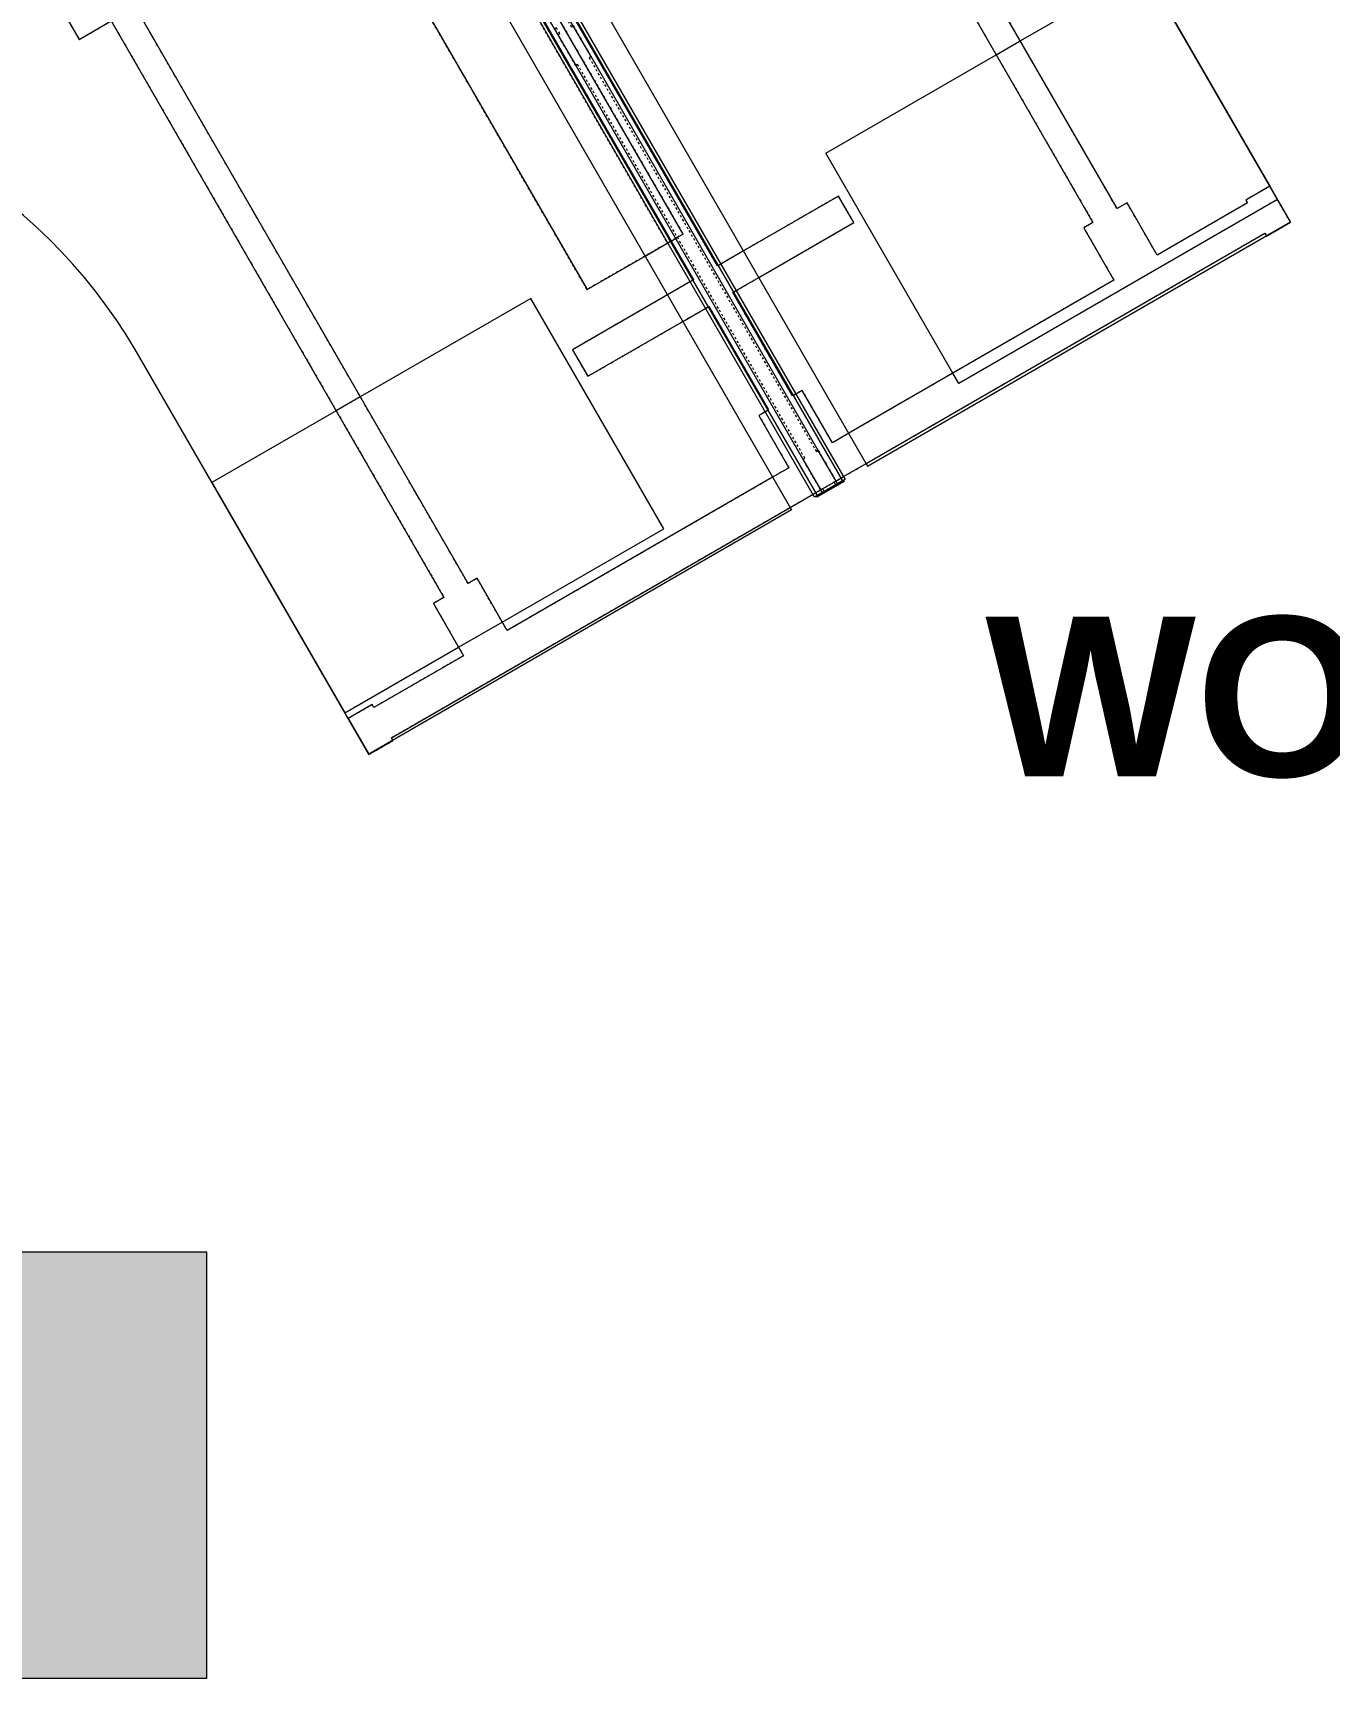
# Model space of a CAD drawing. Header units: inches. Extents: x 6664 to 8129, y 209 to 1287.
# Drawn here: x 7184.2 to 7257.2, y 468.4 to 561.1 of the extents above; entities that cross this region are included whole.
import ezdxf

# ---------------------------------------------------------------- set-up
doc = ezdxf.new("R2010")
doc.units = ezdxf.units.IN
doc.header["$MEASUREMENT"] = 0
doc.linetypes.add('Dash', pattern=[0.25, 0.125, -0.125])
for name, color, linetype, lineweight in [('A-AREA-IDEN', 2, 'Continuous', 9), ('I-FURN', 30, 'Continuous', 9), ('I-FURN-HDLN', 30, 'Dash', 9), ('S-COLS', 52, 'Continuous', 13)]:
    doc.layers.add(name, color=color, linetype=linetype, lineweight=lineweight)
doc.styles.add('Swis721 Lt BT_B', font='', dxfattribs={"height": 9})
doc.styles.get('Swis721 Lt BT_B').set_extended_font_data('Swis721 Lt BT', bold=True)

# ---------------------------------------------------------------- blocks, each defined once
blk = doc.blocks.new('Concrete-Rectangular-Column - 24 x 24-7727722-11th FLOOR POWER _ SIGNAL')
at = {"layer": 'S-COLS', "lineweight": 9}
blk.add_hatch(color=7, dxfattribs=at).paths.add_polyline_path([(12, -12), (12, 12), (-12, 12), (-12, -12)], flags=0)
at = {"layer": 'S-COLS', "color": 8, "lineweight": 20}
for p, q in [((12, 12), (-12, 12)), ((-12, 12), (-12, -12)), ((12, -12), (12, 12)), ((-12, -12), (12, -12))]:
    blk.add_line(p, q, dxfattribs=at)
blk = doc.blocks.new('Hardware-Wire_Management-Teknion-WWEPTDY60-R2011 - 60_-V97-11th FLOOR POWER _ SIGNAL')
at = {"layer": 'I-FURN'}
for p, q in [((13.5, 3.125), (-13.5, 3.125)), ((-13.5, 3.125), (-13.5, 2.756)), ((13.5, 2.756), (13.5, 3.125)), ((-13.5, 2.756), (-13.5, 2.631)), ((-13.5, 2.613), (-13.5, 2.339)), ((-13.5, 2.316), (-13.5, 2.138)), ((-13.5, 2.138), (-13.5, 0.648)), ((13.5, 2.631), (13.5, 2.756)), ((13.5, 2.339), (13.5, 2.631)), ((13.5, 2.138), (13.5, 2.316)), ((13.5, 0.648), (13.5, 2.138)), ((-13.5, 0.648), (-13.5, -3.125)), ((13.5, -3.125), (13.5, 0.648)), ((-13.5, -3.125), (-13.02, -3.125)), ((-13.02, -3.125), (-9.562, -3.125)), ((-9.562, -3.125), (-8.449, -3.125)), ((-8.449, -3.125), (13.5, -3.125))]:
    blk.add_line(p, q, dxfattribs=at)
at = {"layer": 'I-FURN-HDLN'}
for p, q in [((-13.5, 2.756), (-13.5, 3.125)), ((-13.5, 3.125), (13.5, 3.125)), ((13.5, 3.125), (13.5, 2.756)), ((-13.5, 2.631), (-13.5, 2.756)), ((-13.5, 2.316), (-13.5, 2.631)), ((-13.5, 2.138), (-13.5, 2.316)), ((-13.5, -3.125), (-13.5, 2.138)), ((-13.5, 2.1), (-13.055, 2.1)), ((-13.02, 2.1), (13.5, 2.1)), ((13.5, 2.756), (13.5, 2.631)), ((13.5, 2.631), (13.5, 2.316)), ((13.5, 2.316), (13.5, 2.138)), ((13.5, 2.138), (13.5, -3.125)), ((-9.562, -3.125), (-13.5, -3.125)), ((-8.449, -3.125), (-9.562, -3.125)), ((13.5, -3.125), (-8.449, -3.125))]:
    blk.add_line(p, q, dxfattribs=at)
blk = doc.blocks.new('Desk-Worksurface-Teknion-WWWTW3060-R2011 - 30_ x 60_-V98-11th FLOOR POWER _ SIGNAL')
at = {"layer": 'I-FURN'}
for p, q in [((5.941, 51.577), (-7.231, 28.763)), ((29.778, 37.814), (5.941, 51.577)), ((0, -13.762), (29.778, 37.814))]:
    blk.add_line(p, q, dxfattribs=at)
blk = doc.blocks.new('Hardware-Table_Frame-Teknion-WWSTW_60_Wide-R2011 - 28_ x 60_ x 60_-V100-11th FLOOR POWER _ SIGNAL')
at = {"layer": 'I-FURN'}
for p, q in [((-4.521, 67.83), (-5.88, 67.045)), ((-3.35, 65.803), (-4.512, 67.814)), ((-5.789, 66.887), (-28.267, 53.91)), ((-5.871, 67.029), (-5.789, 66.887)), ((-9.854, 62.266), (-4.804, 65.181)), ((-4.804, 65.181), (-4.71, 65.018)), ((-4.71, 65.018), (-3.35, 65.802)), ((-8.155, 59.323), (-9.854, 62.266)), ((-27.282, 52.204), (-12.315, 60.845)), ((-12.315, 60.845), (-10.616, 57.902)), ((-8.752, 58.978), (-8.155, 59.323)), ((10.004, 26.492), (-8.752, 58.978)), ((-10.616, 57.902), (-10.111, 58.194)), ((-10.111, 58.194), (8.621, 25.748)), ((-28.267, 53.91), (-29.557, 53.165)), ((-30.096, 52.854), (-30.742, 52.481)), ((-29.711, 53.076), (-30.092, 52.856)), ((-29.557, 53.165), (-29.711, 53.076)), ((-31.277, 52.172), (-32.554, 51.434)), ((-31.123, 52.261), (-31.277, 52.172)), ((-30.743, 52.481), (-31.123, 52.261)), ((-28.2, 51.674), (-27.282, 52.204)), ((-32.554, 51.434), (-55.031, 38.457)), ((-26.501, 48.731), (-28.2, 51.674)), ((-31.569, 49.728), (-30.651, 50.259)), ((-30.651, 50.259), (-28.952, 47.316)), ((-46.519, 41.097), (-31.569, 49.728)), ((-23.68, 42.583), (-27.047, 48.416)), ((-27.027, 48.427), (-26.873, 48.516)), ((-26.873, 48.516), (-26.501, 48.731)), ((-28.952, 47.316), (-28.593, 47.523)), ((-28.593, 47.523), (-28.439, 47.612)), ((-28.406, 47.631), (-25.038, 41.798)), ((-16.859, 46.52), (-22.215, 43.428)), ((-15.994, 45.022), (-16.859, 46.52)), ((-21.35, 41.93), (-15.994, 45.022)), ((-23.506, 42.683), (-23.66, 42.594)), ((-22.215, 43.428), (-23.506, 42.683)), ((-25.071, 41.779), (-25.225, 41.69)), ((-22.641, 41.185), (-21.35, 41.93)), ((-44.82, 38.154), (-46.519, 41.097)), ((-26.503, 40.953), (-31.858, 37.86)), ((-25.225, 41.69), (-26.503, 40.953)), ((-8.291, 15.929), (-22.815, 41.084)), ((-22.795, 41.096), (-22.641, 41.185)), ((-25.638, 39.454), (-24.36, 40.192)), ((-24.36, 40.192), (-24.206, 40.281)), ((-24.173, 40.3), (-9.649, 15.145)), ((-54.046, 36.751), (-48.96, 39.688)), ((-48.96, 39.688), (-47.261, 36.745)), ((-30.993, 36.362), (-25.638, 39.454)), ((-55.123, 38.615), (-56.482, 37.83)), ((-55.031, 38.457), (-55.114, 38.6)), ((-45.341, 37.854), (-44.82, 38.154)), ((-56.473, 37.814), (-55.312, 35.803)), ((-26.609, 5.408), (-45.341, 37.854)), ((-31.858, 37.86), (-30.993, 36.362)), ((-55.312, 35.803), (-53.952, 36.588)), ((-53.952, 36.588), (-54.046, 36.751)), ((-47.261, 36.745), (-46.7, 37.069)), ((-46.7, 37.069), (-27.944, 4.582)), ((11.814, 27.537), (10.004, 26.492)), ((13.189, 25.155), (11.814, 27.537))]:
    blk.add_line(p, q, dxfattribs=at)
at = {"layer": 'I-FURN-HDLN'}
for p, q in [((-4.521, 67.83), (-5.88, 67.045)), ((-3.35, 65.803), (-4.521, 67.83)), ((-5.789, 66.887), (-55.031, 38.457)), ((-5.88, 67.045), (-5.789, 66.887)), ((-9.854, 62.266), (-4.804, 65.181)), ((-4.804, 65.181), (-4.71, 65.018)), ((-4.71, 65.018), (-3.35, 65.803)), ((-8.155, 59.323), (-9.854, 62.266)), ((-28.2, 51.674), (-12.315, 60.845)), ((-12.315, 60.845), (-10.616, 57.902)), ((-8.752, 58.978), (-8.155, 59.323)), ((10.004, 26.492), (-8.752, 58.978)), ((-10.616, 57.902), (-10.111, 58.194)), ((-10.111, 58.194), (8.645, 25.707)), ((-26.501, 48.731), (-28.2, 51.674)), ((-46.519, 41.097), (-30.651, 50.259)), ((-30.651, 50.259), (-28.952, 47.316)), ((-27.047, 48.416), (-26.501, 48.731)), ((-23.68, 42.583), (-27.047, 48.416)), ((-28.952, 47.316), (-28.406, 47.631)), ((-28.406, 47.631), (-25.038, 41.798)), ((-16.859, 46.52), (-23.68, 42.583)), ((-15.994, 45.022), (-16.859, 46.52)), ((-22.815, 41.084), (-15.994, 45.022)), ((-25.038, 41.798), (-31.858, 37.86)), ((-44.82, 38.154), (-46.519, 41.097)), ((-8.291, 15.929), (-22.815, 41.084)), ((-30.993, 36.362), (-24.173, 40.3)), ((-24.173, 40.3), (-9.649, 15.145)), ((-54.046, 36.751), (-48.96, 39.688)), ((-48.96, 39.688), (-47.261, 36.745)), ((-55.123, 38.615), (-56.482, 37.83)), ((-55.031, 38.457), (-55.123, 38.615)), ((-45.341, 37.854), (-44.82, 38.154)), ((-56.482, 37.83), (-55.312, 35.803)), ((-26.585, 5.367), (-45.341, 37.854)), ((-31.858, 37.86), (-30.993, 36.362)), ((-55.312, 35.803), (-53.952, 36.588)), ((-53.952, 36.588), (-54.046, 36.751)), ((-47.261, 36.745), (-46.7, 37.069)), ((-46.7, 37.069), (-27.944, 4.582)), ((11.814, 27.537), (10.004, 26.492)), ((13.189, 25.155), (11.814, 27.537))]:
    blk.add_line(p, q, dxfattribs=at)
blk = doc.blocks.new('Desk-Worksurface-Teknion-WWWTW3060-R2011 - 30_ x 60_-V101-11th FLOOR POWER _ SIGNAL')
at = {"layer": 'I-FURN'}
for p, q in [((-59.556, 13.762), (-58.587, 13.762)), ((-59.556, -8.992), (-59.556, 13.762)), ((-58.587, 13.762), (0, 13.762)), ((0, 13.762), (4.353, 6.222)), ((4.353, 6.222), (5.117, 4.899)), ((5.117, 4.899), (29.778, -37.814)), ((-59.556, -13.762), (-59.556, -8.992)), ((-33.212, -13.762), (-59.556, -13.762)), ((5.941, -51.577), (-7.231, -28.763)), ((29.778, -37.814), (5.941, -51.577))]:
    blk.add_line(p, q, dxfattribs=at)
blk.add_arc((-33.53, -44.312), 30.551, 30.59452, 89.40471, dxfattribs=at)
blk = doc.blocks.new('Screen-Division-Teknion-WWCSF_60_Wide-R2011 - 22_ x 60_-8130898-11th FLOOR POWER _ SIGNAL')
at = {"layer": 'I-FURN'}
for p, q in [((-29.95, 0.247), (-29.779, 0.247)), ((-29.95, -0.069), (-29.95, 0.247)), ((-29.779, 0.247), (-27.779, 0.247)), ((-27.779, 0.247), (-2.153, 0.247)), ((-2.153, 0.247), (-0.153, 0.247)), ((-0.153, 0.247), (0.22, 0.247)), ((0.22, 0.247), (2.22, 0.247)), ((2.22, 0.247), (27.848, 0.247)), ((27.848, 0.247), (29.847, 0.247)), ((29.847, 0.247), (29.95, 0.247)), ((29.95, 0.247), (29.95, -0.069)), ((-29.95, -0.139), (-29.95, -0.069)), ((-29.95, -0.247), (-29.95, -0.139)), ((29.95, -0.247), (-29.95, -0.247)), ((29.95, -0.069), (29.95, -0.247))]:
    blk.add_line(p, q, dxfattribs=at)
blk = doc.blocks.new('Hardware-Screen_Frame-Teknion-WWCFM-R2011 - 22_ x 60_-V88-11th FLOOR POWER _ SIGNAL')
at = {"layer": 'I-FURN-HDLN'}
for p, q in [((-29.984, 0.375), (-29.813, 0.375)), ((-29.984, -0.375), (-29.984, 0.375)), ((-29.813, 0.5), (-27.813, 0.5)), ((-29.813, 0.375), (-29.813, 0.5)), ((-27.813, 0.5), (-27.813, 0.375)), ((-27.813, 0.375), (-2.187, 0.375)), ((-2.187, 0.5), (-0.187, 0.5)), ((-2.187, 0.375), (-2.187, 0.5)), ((-0.187, 0.5), (-0.187, 0.375)), ((-0.187, 0.375), (0.186, 0.375)), ((0.186, 0.5), (2.186, 0.5)), ((0.186, 0.375), (0.186, 0.5)), ((2.186, 0.5), (2.186, 0.375)), ((2.186, 0.375), (27.813, 0.375)), ((27.813, 0.5), (29.813, 0.5)), ((27.813, 0.375), (27.813, 0.5)), ((29.813, 0.5), (29.813, 0.375)), ((29.813, 0.375), (29.984, 0.375)), ((29.984, 0.375), (29.984, -0.375)), ((-29.813, -0.375), (-29.984, -0.375)), ((-29.813, -0.5), (-29.813, -0.375)), ((-27.813, -0.5), (-29.813, -0.5)), ((-27.813, -0.375), (-27.813, -0.5)), ((-2.187, -0.375), (-27.813, -0.375)), ((-2.187, -0.5), (-2.187, -0.375)), ((-0.187, -0.5), (-2.187, -0.5)), ((-0.187, -0.375), (-0.187, -0.5)), ((0.186, -0.375), (-0.187, -0.375)), ((0.186, -0.5), (0.186, -0.375)), ((2.186, -0.5), (0.186, -0.5)), ((2.186, -0.375), (2.186, -0.5)), ((27.813, -0.375), (2.186, -0.375)), ((27.813, -0.5), (27.813, -0.375)), ((29.813, -0.5), (27.813, -0.5)), ((29.813, -0.375), (29.813, -0.5)), ((29.984, -0.375), (29.813, -0.375))]:
    blk.add_line(p, q, dxfattribs=at)
blk = doc.blocks.new('Hardware-End_Trim-Teknion-WWCET-R2011 - 22_-V89-11th FLOOR POWER _ SIGNAL')
at = {"layer": 'I-FURN'}
for p, q in [((-0.038, 0.886), (0.038, 0.886)), ((-0.038, -0.886), (-0.038, 0.886)), ((0.038, 0.886), (0.038, 0.815)), ((0.038, 0.815), (0.038, -0.815)), ((0.038, -0.886), (-0.038, -0.886)), ((0.038, -0.815), (0.038, -0.886))]:
    blk.add_line(p, q, dxfattribs=at)
blk = doc.blocks.new('Hardware-Top_Trim-Teknion-WWCTT-R2011 - 60_-7639295-11th FLOOR POWER _ SIGNAL')
at = {"layer": 'I-FURN'}
for p, q in [((-30, -0.815), (-30, 0.815)), ((-30, 0.815), (30, 0.815)), ((30, 0.815), (30, -0.815)), ((30, -0.815), (-30, -0.815))]:
    blk.add_line(p, q, dxfattribs=at)
blk = doc.blocks.new('Screen-Division-Teknion-WWCSF_60_Wide-R2011 - 22_ x 60_-V90-11th FLOOR POWER _ SIGNAL')
at = {"layer": 'I-FURN'}
for p, q in [((-29.95, 0.247), (29.95, 0.247)), ((-29.95, 0.139), (-29.95, 0.247)), ((-29.95, 0.069), (-29.95, 0.139)), ((-29.95, -0.247), (-29.95, 0.069)), ((29.95, 0.247), (29.95, 0.068)), ((29.95, 0.068), (29.95, -0.247)), ((-29.779, -0.247), (-29.95, -0.247)), ((-27.779, -0.247), (-29.779, -0.247)), ((-2.153, -0.247), (-27.779, -0.247)), ((-0.153, -0.247), (-2.153, -0.247)), ((0.22, -0.247), (-0.153, -0.247)), ((2.22, -0.247), (0.22, -0.247)), ((27.848, -0.247), (2.22, -0.247)), ((29.847, -0.247), (27.848, -0.247)), ((29.95, -0.247), (29.847, -0.247))]:
    blk.add_line(p, q, dxfattribs=at)
blk = doc.blocks.new('Steelcase - Elective Elements - Plinth Base - Pedestal - Mobile - Wood Top-V135-11th FLOOR POWER _ SIGNAL')
at = {"layer": 'I-FURN'}
for p, q in [((1.881, 3.405), (0.979, -3.94)), ((16.769, 1.577), (1.881, 3.405)), ((15.783, -6.453), (16.769, 1.577)), ((0.979, -3.94), (0.633, -6.761)), ((15.592, -8.01), (15.783, -6.453)), ((0.633, -6.761), (-0.647, -17.19)), ((14.241, -19.018), (15.592, -8.01)), ((-0.647, -17.19), (14.241, -19.018))]:
    blk.add_line(p, q, dxfattribs=at)
blk = doc.blocks.new('Steelcase - Elective Elements - Plinth Base - Pedestal - Mobile - Wood Top-V136-11th FLOOR POWER _ SIGNAL')
at = {"layer": 'I-FURN'}
for p, q in [((0.029, 17.273), (14.241, 19.018)), ((14.241, 19.018), (15.592, 8.011)), ((-0.647, 17.19), (0.029, 17.273)), ((1.881, -3.405), (-0.647, 17.19)), ((15.592, 8.011), (15.783, 6.454)), ((15.783, 6.454), (16.769, -1.577)), ((16.769, -1.577), (2.745, -3.299)), ((2.745, -3.299), (1.881, -3.405))]:
    blk.add_line(p, q, dxfattribs=at)

msp = doc.modelspace()

# ---------------------------------------------------------------- block references
at = {"layer": 'I-FURN'}
for name, p, rotation in [('Hardware-Table_Frame-Teknion-WWSTW_60_Wide-R2011 - 28_ x 60_ x 60_-V100-11th FLOOR POWER _ SIGNAL', (7198.597, 588.239), 180), ('Desk-Worksurface-Teknion-WWWTW3060-R2011 - 30_ x 60_-V98-11th FLOOR POWER _ SIGNAL', (7213.375, 581.358), 239.9999969345583), ('Screen-Division-Teknion-WWCSF_60_Wide-R2011 - 22_ x 60_-V90-11th FLOOR POWER _ SIGNAL', (7213.484, 560.977), 120), ('Hardware-Top_Trim-Teknion-WWCTT-R2011 - 60_-7639295-11th FLOOR POWER _ SIGNAL', (7214.106, 561.394), 119.999943719361), ('Hardware-Screen_Frame-Teknion-WWCFM-R2011 - 22_ x 60_-V88-11th FLOOR POWER _ SIGNAL', (7214.114, 561.38), 119.9999999999998), ('Screen-Division-Teknion-WWCSF_60_Wide-R2011 - 22_ x 60_-8130898-11th FLOOR POWER _ SIGNAL', (7214.777, 561.724), 120), ('Desk-Worksurface-Teknion-WWWTW3060-R2011 - 30_ x 60_-V101-11th FLOOR POWER _ SIGNAL', (7197.169, 572.002), 2.957558666942196e-06), ('Hardware-Wire_Management-Teknion-WWEPTDY60-R2011 - 60_-V97-11th FLOOR POWER _ SIGNAL', (7211.373, 559.865), 299.9999999999993), ('Steelcase - Elective Elements - Plinth Base - Pedestal - Mobile - Wood Top-V136-11th FLOOR POWER _ SIGNAL', (7251.946, 548.621), 113.000100217007), ('Steelcase - Elective Elements - Plinth Base - Pedestal - Mobile - Wood Top-V135-11th FLOOR POWER _ SIGNAL', (7205.62, 523.295), 126.9998997829918), ('Hardware-End_Trim-Teknion-WWCET-R2011 - 22_-V89-11th FLOOR POWER _ SIGNAL', (7229.125, 535.381), 120)]:
    msp.add_blockref(name, p, dxfattribs=dict(at, rotation=rotation))
at = {"layer": 'S-COLS', "lineweight": 9}
msp.add_blockref('Concrete-Rectangular-Column - 24 x 24-7727722-11th FLOOR POWER _ SIGNAL', (7181.989, 480.36), dxfattribs=at)

# ---------------------------------------------------------------- texts
at = {"layer": 'A-AREA-IDEN', "insert": (7237.872, 528.172), "char_height": 9, "width": 109.989, "attachment_point": 1, "style": 'Swis721 Lt BT_B'}
msp.add_mtext('WORKSTATION', dxfattribs=at)

doc.saveas('drawing.dxf')
